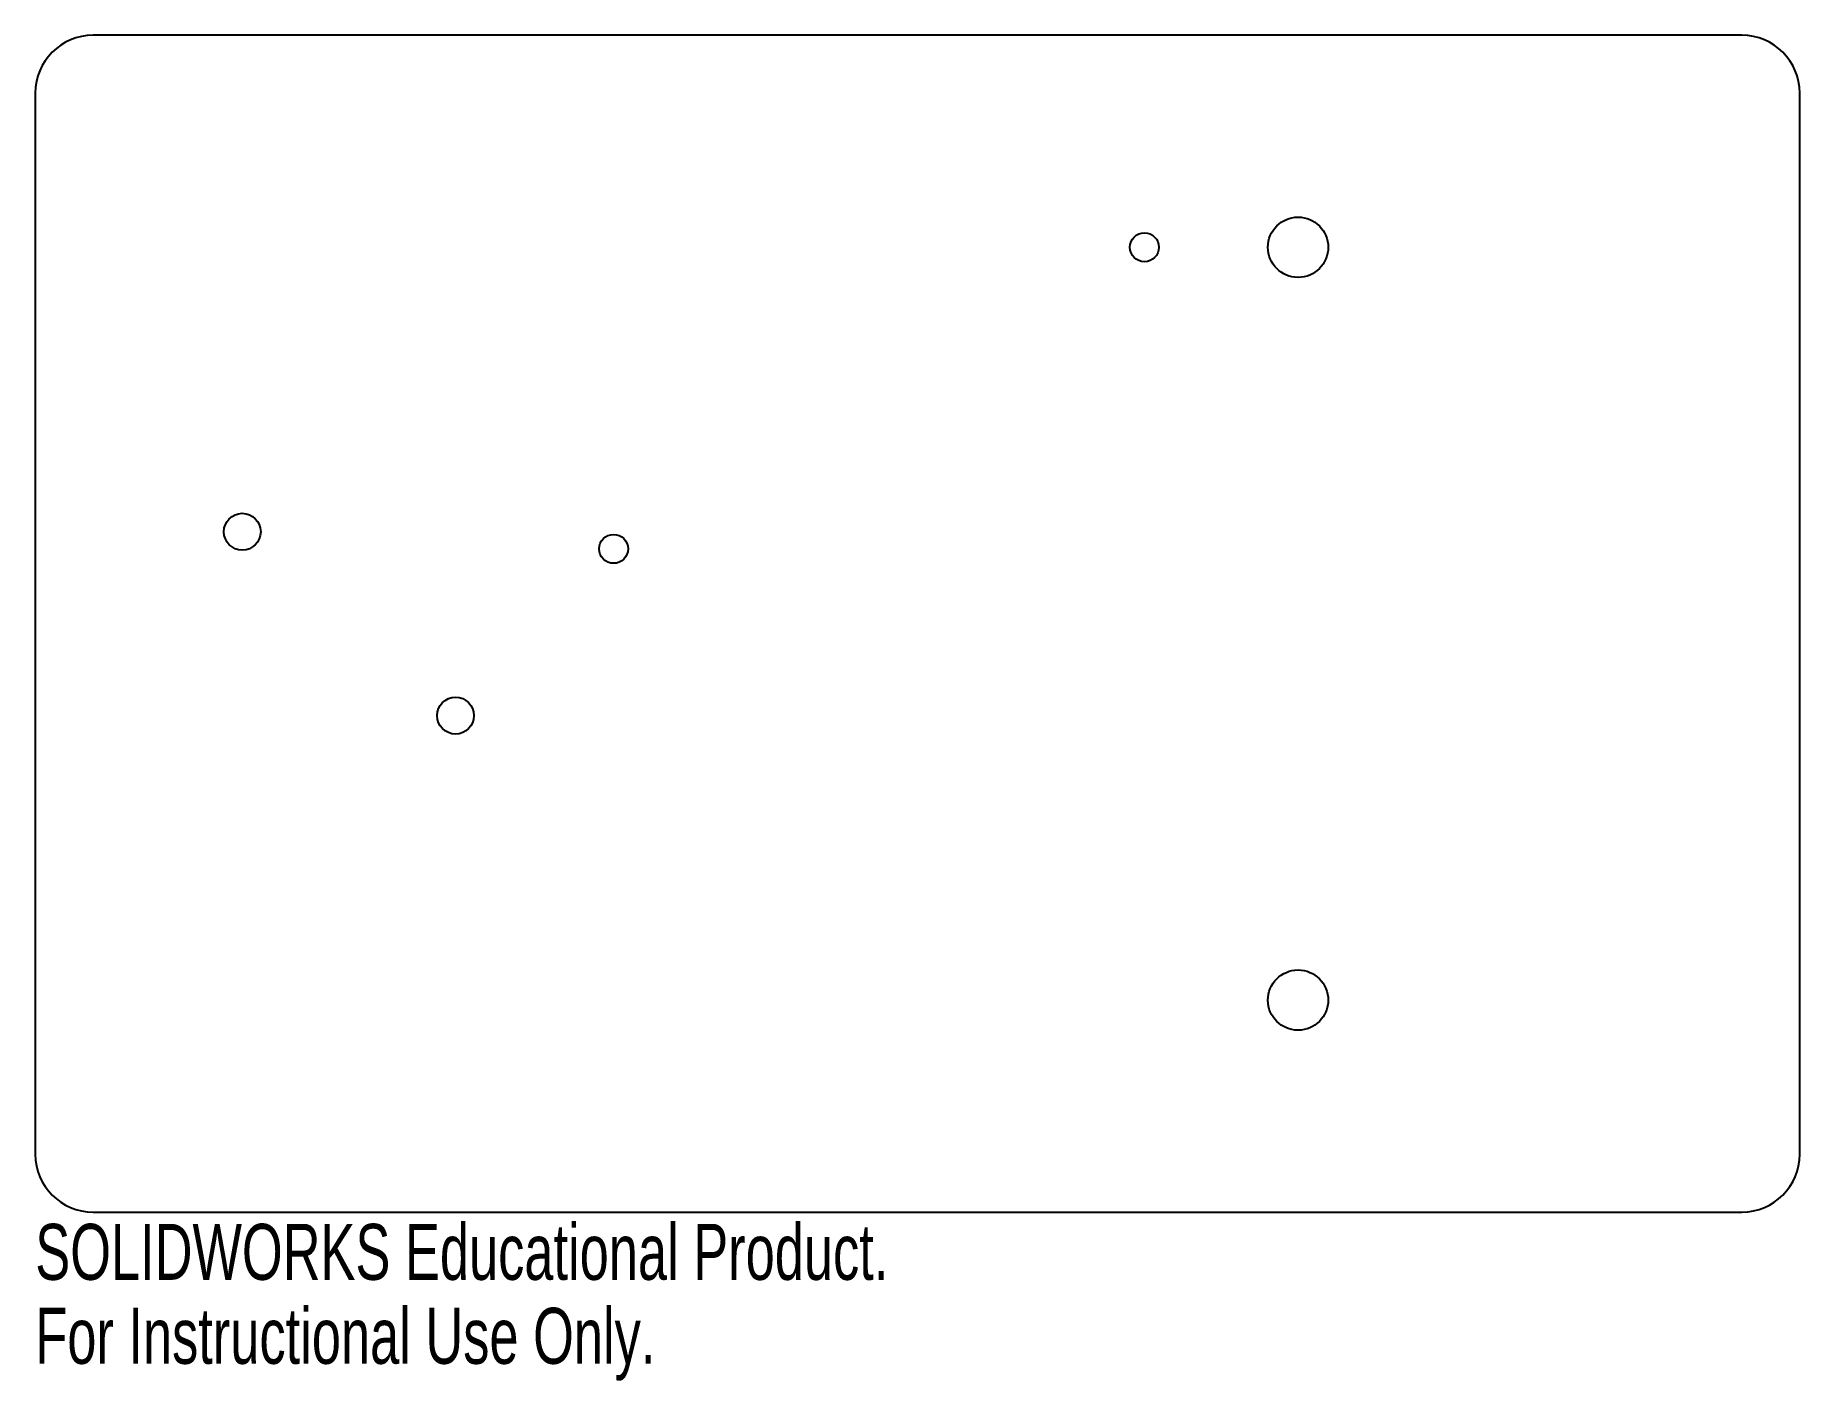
# Model space of a CAD drawing. Header units: millimetres. Extents: x 0 to 152, y -15 to 102.
import ezdxf

# ---------------------------------------------------------------- set-up
doc = ezdxf.new("R2010")
doc.units = ezdxf.units.MM
doc.styles.add('SLDTEXTSTYLE0', font='TXT', dxfattribs={"width": 0.7})

msp = doc.modelspace()

# ---------------------------------------------------------------- linework, layer by layer
at = {"color": 7, "linetype": 'Continuous', "lineweight": 25}
for p, q in [((147.4, 101.6), (5, 101.6)), ((0, 96.6), (0, 5)), ((152.4, 5), (152.4, 96.6)), ((5, 0), (147.4, 0))]:
    msp.add_line(p, q, dxfattribs=at)
for centre, radius in [((109.07, 83.3), 2.6), ((95.8, 83.3), 1.25), ((17.88, 58.74), 1.59), ((49.95, 57.26), 1.25), ((36.3, 42.86), 1.59), ((109.07, 18.3), 2.6)]:
    msp.add_circle(centre, radius, dxfattribs=at)
for centre, start, end in [((5, 96.6), 90, 180), ((147.4, 96.6), 0, 90), ((5, 5), 180, 270), ((147.4, 5), 270, 0)]:
    msp.add_arc(centre, 5, start, end, dxfattribs=at)

# ---------------------------------------------------------------- texts
at = {"color": 7, "linetype": 'Continuous', "char_height": 4.8336, "attachment_point": 1, "style": 'SLDTEXTSTYLE0'}
for s, insert in [('SOLIDWORKS Educational Product.', (0, -1.02)), ('For Instructional Use Only.', (0, -8.27))]:
    msp.add_mtext(s, dxfattribs=dict(at, insert=insert))

doc.saveas('drawing.dxf')
